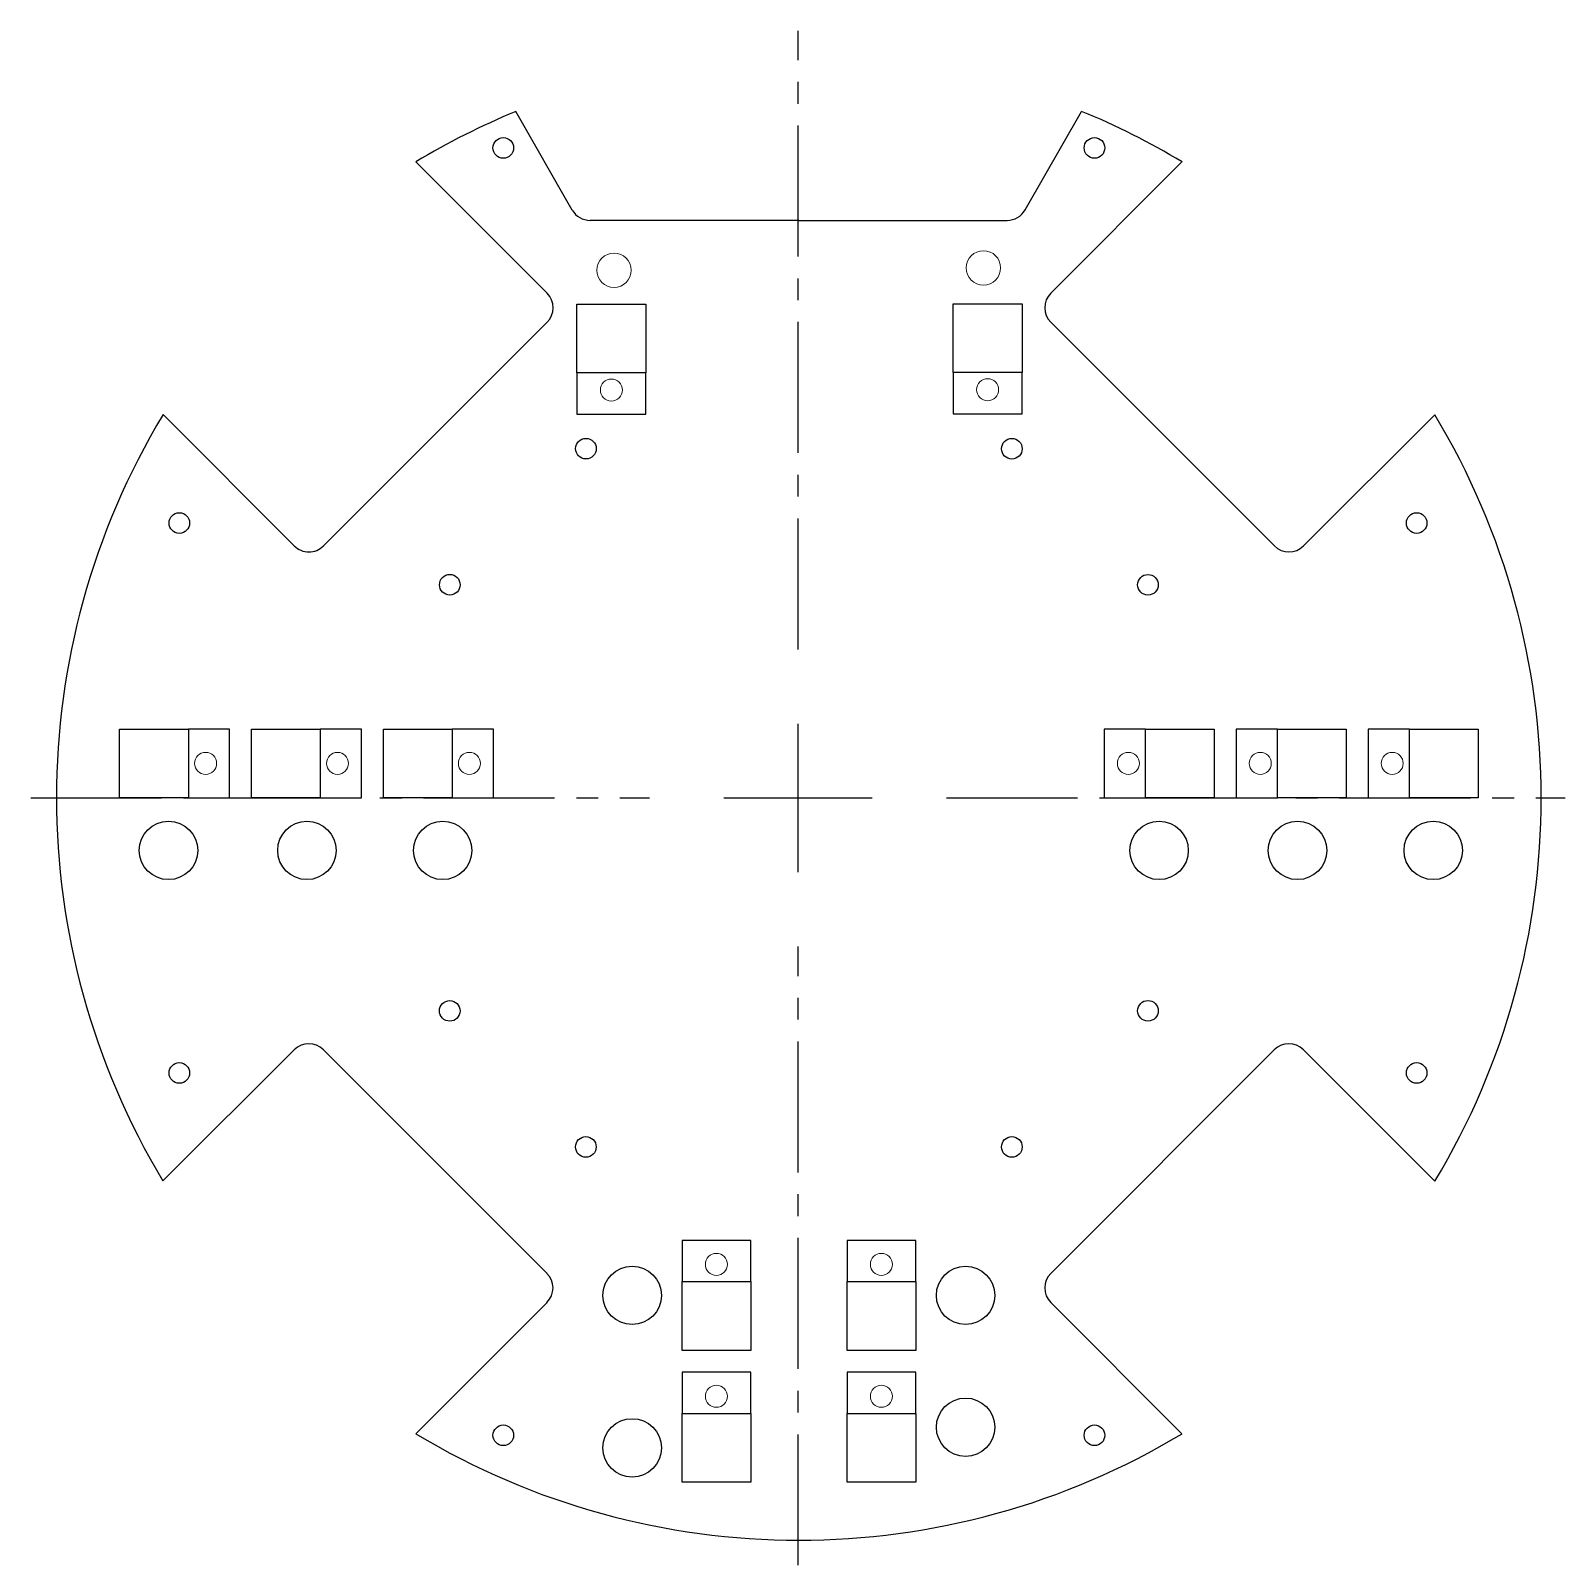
# Model space of a CAD drawing. Header units: millimetres. Extents: x -112 to 112, y -112 to 112.
import ezdxf

# ---------------------------------------------------------------- set-up
doc = ezdxf.new("R2010")
doc.units = ezdxf.units.MM
doc.linetypes.add('CENTER2', pattern=[28.575, 19.05, -3.175, 3.175, -3.175])

# ---------------------------------------------------------------- blocks, each defined once
blk = doc.blocks.new('A$C3F1B23E0')
at = {"color": 0, "linetype": 'Continuous', "lineweight": 0}
for p, q in [((-98.81, 0), (-98.81, 10)), ((-98.81, 10), (-82.81, 10)), ((-88.81, 10), (-88.81, 0)), ((-82.81, 10), (-82.81, 0)), ((-79.62, 0), (-79.62, 10)), ((-79.62, 10), (-63.62, 10)), ((-69.62, 10), (-69.62, 0)), ((-63.62, 10), (-63.62, 0)), ((-60.43, 0), (-60.43, 10)), ((-60.43, 10), (-44.43, 10)), ((-50.43, 10), (-50.43, 0)), ((-44.43, 10), (-44.43, 0)), ((44.43, 0), (44.43, 10)), ((44.43, 10), (60.43, 10)), ((50.43, 10), (50.43, 0)), ((60.43, 10), (60.43, 0)), ((63.62, 0), (63.62, 10)), ((63.62, 10), (79.62, 10)), ((69.62, 10), (69.62, 0)), ((79.62, 10), (79.62, 0)), ((82.81, 0), (82.81, 10)), ((82.81, 10), (98.81, 10)), ((88.81, 10), (88.81, 0)), ((98.81, 10), (98.81, 0))]:
    blk.add_line(p, q, dxfattribs=at)
for points in [[(-88.81, 10), (-88.81, 0), (-98.81, 0), (-98.81, 10)], [(-69.62, 10), (-69.62, 0), (-79.62, 0), (-79.62, 10)], [(-50.43, 10), (-50.43, 0), (-60.43, 0), (-60.43, 10)], [(50.43, 0), (50.43, 10), (60.43, 10), (60.43, 0)], [(69.62, 0), (69.62, 10), (79.62, 10), (79.62, 0)], [(88.81, 0), (88.81, 10), (98.81, 10), (98.81, 0)]]:
    blk.add_lwpolyline(points, close=True)
at = {"color": 1}
for points in [[(-82.81, 10), (-88.81, 10), (-88.81, 0), (-82.81, 0)], [(-63.62, 10), (-69.62, 10), (-69.62, 0), (-63.62, 0)], [(-44.43, 10), (-50.43, 10), (-50.43, 0), (-44.43, 0)], [(44.43, 0), (50.43, 0), (50.43, 10), (44.43, 10)], [(63.62, 0), (69.62, 0), (69.62, 10), (63.62, 10)], [(82.81, 0), (88.81, 0), (88.81, 10), (82.81, 10)]]:
    blk.add_lwpolyline(points, close=True, dxfattribs=at)
at = {"color": 0, "linetype": 'Continuous', "lineweight": 0, "extrusion": (2.15433e-16, 6.62367e-33, -1)}
for centre in [(86.31, 5), (67.12, 5), (47.93, 5), (-47.93, 5), (-67.12, 5), (-86.31, 5)]:
    blk.add_circle(centre, 1.6, dxfattribs=at)
blk = doc.blocks.new('A$C5F3E1C41')
blk.add_circle((0, 0), 4.25)
blk = doc.blocks.new('A$C6AA824B5')
blk.add_circle((-20.13, 0), 4.25)
for p in [(0, 0), (19.75, 0)]:
    blk.add_blockref('A$C5F3E1C41', p)
blk = doc.blocks.new('A$C3A9666A7')
at = {"color": 0, "linetype": 'Continuous', "lineweight": 0}
for p, q in [((-5, 16), (5, 16)), ((5, 16), (5, 0)), ((5, 10), (-5, 10)), ((5, 0), (-5, 0)), ((-5, -3.19), (5, -3.19)), ((5, -3.19), (5, -19.19)), ((5, -9.19), (-5, -9.19))]:
    blk.add_line(p, q, dxfattribs=at)
at = {"color": 1}
for points in [[(-5, 16), (-5, 10), (5, 10), (5, 16)], [(-5, -3.19), (-5, -9.19), (5, -9.19), (5, -3.19)]]:
    blk.add_lwpolyline(points, close=True, dxfattribs=at)
for points in [[(-5, 10), (5, 10), (5, 0), (-5, 0)], [(-5, -9.19), (5, -9.19), (5, -19.19), (-5, -19.19)]]:
    blk.add_lwpolyline(points, close=True)
at = {"color": 0, "linetype": 'Continuous', "lineweight": 0, "extrusion": (2.15433e-16, 6.62367e-33, -1)}
for centre in [(0, 12.5), (0, -6.69)]:
    blk.add_circle(centre, 1.6, dxfattribs=at)
blk = doc.blocks.new('A$C70777A96')
blk.add_blockref('A$C3A9666A7', (5, 0))
blk = doc.blocks.new('A$C2E1B1FFD')
blk.add_blockref('A$C5F3E1C41', (4.25, 0))
blk = doc.blocks.new('A$C23ED4A0F')
blk.add_blockref('A$C2E1B1FFD', (-8.5, 0))
blk = doc.blocks.new('A$C1254772A')
at = {"color": 0, "linetype": 'Continuous', "lineweight": 0}
for p, q in [((-5, 6), (5, 6)), ((5, 6), (5, -10)), ((5, 0), (-5, 0)), ((5, -10), (-5, -10))]:
    blk.add_line(p, q, dxfattribs=at)
at = {"color": 1}
blk.add_lwpolyline([(-5, 6), (-5, 0), (5, 0), (5, 6)], close=True, dxfattribs=at)
blk.add_lwpolyline([(-5, 0), (5, 0), (5, -10), (-5, -10)], close=True)
at = {"color": 0, "linetype": 'Continuous', "lineweight": 0, "extrusion": (2.15433e-16, 6.62367e-33, -1)}
blk.add_circle((0, 2.5), 1.6, dxfattribs=at)
blk = doc.blocks.new('A$C3404141E')
at = {"rotation": 180}
blk.add_blockref('A$C1254772A', (0, 0), dxfattribs=at)
blk = doc.blocks.new('A$C71837B53')
at = {"color": 0, "linetype": 'Continuous', "lineweight": 0, "extrusion": (2.15433e-16, -7.71899e-34, -1)}
blk.add_circle((0, 0), 2.5, dxfattribs=at)
blk = doc.blocks.new('A$C43F548AC')
for centre in [(-43, 94.54), (43, 94.54)]:
    blk.add_circle(centre, 1.5)
blk = doc.blocks.new('A$C2E6E52B6')
for centre in [(-90, 40), (90, 40), (-90, -40), (90, -40)]:
    blk.add_circle(centre, 1.5)
blk = doc.blocks.new('*U34')
at = {"color": 0, "linetype": 'CENTER2', "transparency": 16777216}
for p, q in [((0, 21.62), (0, 111.62)), ((-111.62, 0), (-21.62, 0)), ((21.62, 0), (111.62, 0)), ((0, -111.62), (0, -21.62))]:
    blk.add_line(p, q, dxfattribs=at)
at = {"color": 0, "linetype": 'Continuous', "transparency": 16777216}
for p, q in [((0, -10.81), (0, 10.81)), ((-10.81, 0), (10.81, 0))]:
    blk.add_line(p, q, dxfattribs=at)

msp = doc.modelspace()

# ---------------------------------------------------------------- linework, layer by layer
for p, q in [((-32.83, 85.53), (-41.07, 99.86)), ((33.05, 85.54), (41.26, 99.89)), ((-55.59, 92.55), (-36.51, 73.44)), ((36.77, 73.44), (55.86, 92.53)), ((0.13, 84.03), (-30.23, 84.03)), ((0.13, 84.03), (30.44, 84.03)), ((-36.51, 69.2), (-69.03, 36.68)), ((69.3, 36.67), (36.77, 69.2)), ((-73.28, 36.68), (-92.37, 55.78)), ((92.63, 55.76), (73.54, 36.67)), ((-92.38, -55.71), (-73.28, -36.62)), ((-69.04, -36.62), (-36.51, -69.15)), ((36.77, -69.15), (69.29, -36.62)), ((73.54, -36.62), (92.65, -55.73)), ((-36.51, -73.39), (-55.61, -92.48)), ((55.86, -92.48), (36.77, -73.39))]:
    msp.add_line(p, q)
for centre, radius in [((-30.85, 50.82), 1.5), ((31.11, 50.81), 1.5), ((-50.65, 31.02), 1.5), ((50.91, 31.01), 1.5), ((-91.57, -7.62), 4.25), ((-50.66, -30.97), 1.5), ((50.91, -30.96), 1.5), ((-30.86, -50.76), 1.5), ((31.11, -50.76), 1.5)]:
    msp.add_circle(centre, radius)
for centre, radius, start, end in [((0.13, 0.03), 108, 112.4252, 121.0574), ((0.13, 0.03), 108, 58.9303, 67.6124), ((-30.23, 87.03), 3, 209.9075, 270), ((30.44, 87.03), 3, 270, 330.2223), ((-38.63, 71.32), 3, 315, 44.9758), ((38.89, 71.32), 3, 135, 225), ((0.13, 0.03), 108, 148.918, 211.0697), ((0, 0), 108.12, 328.9702, 31.0476), ((-71.16, 38.8), 3, 224.9758, 315), ((71.42, 38.79), 3, 225, 315), ((-71.16, -38.74), 3, 45, 134.9879), ((71.41, -38.74), 3, 45, 135), ((-38.64, -71.27), 3, 315, 45), ((38.89, -71.27), 3, 135, 225), ((0.13, 0.03), 108, 238.9303, 301.0667)]:
    msp.add_arc(centre, radius, start, end)

# ---------------------------------------------------------------- block references
at = {"linetype": 'CENTER2'}
msp.add_blockref('*U34', (0, 0), dxfattribs=at)
for name, p in [('A$C43F548AC', (0.13, 0.03)), ('A$C71837B53', (-26.76, 76.78)), ('A$C71837B53', (26.98, 77.12)), ('A$C3404141E', (-27.15, 61.85)), ('A$C2E6E52B6', (0, 0)), ('A$C3F1B23E0', (0.13, 0.03)), ('A$C5F3E1C41', (-71.44, -7.62)), ('A$C5F3E1C41', (-51.69, -7.62)), ('A$C6AA824B5', (72.66, -7.62)), ('A$C3A9666A7', (-11.87, -80.35)), ('A$C70777A96', (7.13, -80.35)), ('A$C23ED4A0F', (-19.87, -72.35)), ('A$C2E1B1FFD', (20.13, -72.35)), ('A$C2E1B1FFD', (20.13, -91.54)), ('A$C23ED4A0F', (-19.87, -94.54))]:
    msp.add_blockref(name, p)
at = {"rotation": 180}
for name, p in [('A$C1254772A', (27.59, 61.9)), ('A$C43F548AC', (0.13, 1.83))]:
    msp.add_blockref(name, p, dxfattribs=at)

doc.saveas('drawing.dxf')
